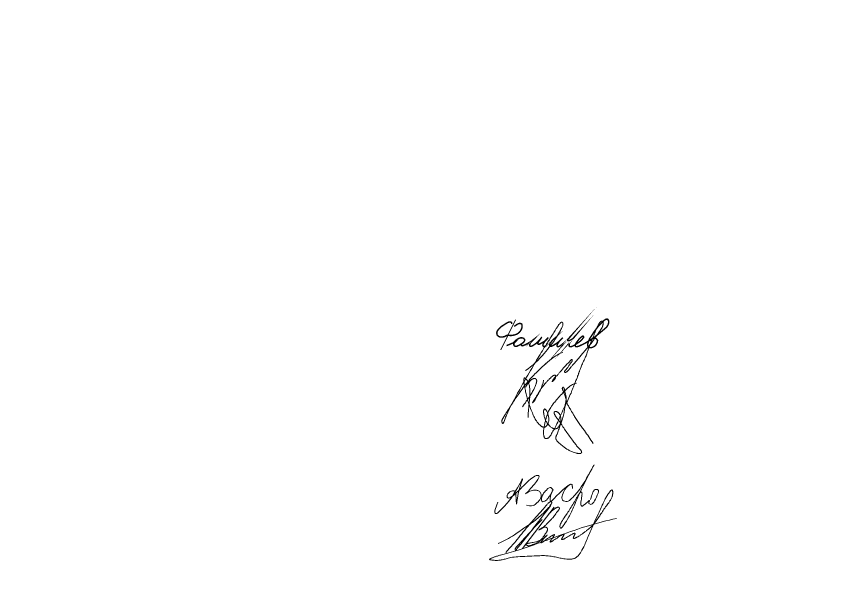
# Model space of a CAD drawing. Header units: millimetres. Extents: x 0 to 210, y 0 to 297.
# Drawn here: x 0 to 105, y 0 to 73.6 of the extents above; entities that cross this region are included whole.
import ezdxf

# ---------------------------------------------------------------- set-up
doc = ezdxf.new("R2010")
doc.units = ezdxf.units.MM
for name, pattern in [('K5LT32789', [0]), ('K5LT32790', [0]), ('K5LT32791', [0])]:
    doc.linetypes.add(name, pattern=pattern)
doc.layers.add('Системный слой', color=7, linetype='Continuous')

# ---------------------------------------------------------------- blocks, each defined once
blk = doc.blocks.new('U2')
at = {"layer": 'Системный слой', "color": 5, "linetype": 'K5LT32789', "lineweight": 18, "true_color": 0x0000ff}
for points in [[(68.21, 13.45), (68.01, 13.76), (67.7, 13.76), (67.4, 13.46), (67.07, 13.13), (66.8, 12.67), (66.69, 12.07), (66.87, 11.89), (67.2, 11.97), (67.4, 12.17), (67.63, 12.44), (67.95, 12.93), (68.3, 13.63), (67.95, 12.93), (67.83, 12.37), (67.83, 12.04), (67.91, 11.96), (68.06, 12.01), (68.74, 12.77), (69.48, 13.45), (69.85, 13.79), (70.25, 14.05), (70.44, 14.16), (70.59, 14.16), (70.66, 13.96), (70.66, 13.73), (70.66, 13.49), (70.66, 13.96), (70.59, 14.16), (70.44, 14.17), (69.85, 13.79), (69.31, 12.71), (69.31, 12.24), (69.53, 12.02), (69.84, 11.94), (70.16, 11.94), (70.41, 12.19), (70.73, 12.51), (71.76, 13.54), (74.24, 18.15), (71.76, 13.54), (70.88, 11.34), (70.2, 9.91), (69.59, 8.95), (69.19, 8.48), (69.07, 8.58), (69.07, 8.99), (69.35, 9.5), (69.87, 10.2), (70.71, 11.57), (71.55, 13.01), (71.73, 13.19), (71.87, 13.17), (71.91, 12.95), (71.84, 12.46), (71.78, 12.07), (71.7, 11.69), (71.78, 11.41), (71.94, 11.32), (72.16, 11.55), (72.58, 11.87), (72.95, 12.24), (72.71, 11.75), (72.82, 11.64), (72.99, 11.57), (73.18, 11.64), (73.41, 11.87), (74.04, 13.18), (73.96, 13.44), (73.73, 13.51), (73.42, 13.43), (73.22, 13.04), (73.07, 12.6), (72.95, 12.21)], [(61.18, 11.87), (61, 11.36), (60.81, 10.86), (60.76, 10.54), (60.89, 10.41), (61.08, 10.41), (61.25, 10.58), (61.76, 11.09), (63, 12.33), (64.79, 15.84), (63.71, 13.22), (63.53, 10.88), (63.53, 13.03), (63.31, 13.38), (62.79, 13.27), (62.44, 12.92), (62.32, 12.6), (62.44, 12.38), (62.76, 12.38), (63.53, 13.03), (64.58, 14.09), (65.31, 14.82), (66.13, 15.35), (66.48, 15.25), (66.39, 14.95), (66.18, 14.57), (65.49, 13.76), (64.92, 13.08), (64.53, 12.81), (65.29, 13.33), (65.91, 13.44), (66.31, 13.36), (66.58, 13.15), (66.7, 12.83), (66.7, 12.44), (66.46, 12.08), (66.22, 11.83), (65.84, 11.46), (65.42, 11.36), (64.84, 11.47)]]:
    blk.add_open_spline(points, degree=3, dxfattribs=at)
blk = doc.blocks.new('U3')
at = {"layer": 'Системный слой', "color": 5, "linetype": 'K5LT32790', "lineweight": 18, "true_color": 0x0000ff}
blk.add_open_spline([(65.03, 22.66), (65.06, 23.85), (65.36, 25.19), (65.22, 26.6), (65.15, 26.88), (65.08, 27.06), (64.99, 27.22), (64.91, 27.36), (64.82, 27.48), (64.75, 27.57), (64.7, 27.62), (64.66, 27.65), (64.64, 27.66), (64.63, 27.67), (64.61, 27.68), (64.6, 27.68), (64.59, 27.68), (64.59, 27.68), (64.58, 27.68), (64.57, 27.68), (64.57, 27.68), (64.56, 27.68), (64.56, 27.67), (64.55, 27.67), (64.55, 27.66), (64.54, 27.65), (64.53, 27.64), (64.53, 27.63), (64.52, 27.61), (64.52, 27.59), (64.51, 27.56), (64.5, 27.51), (64.5, 27.45), (64.5, 27.36), (64.5, 27.25), (64.5, 27.12), (64.52, 26.99), (64.54, 26.83), (64.57, 26.64), (64.63, 26.38), (64.71, 25.99), (64.82, 25.43), (65.01, 24.73), (65.28, 23.97), (65.55, 23.27), (65.8, 22.67), (66.05, 22.24), (66.29, 21.93), (66.5, 21.72), (66.66, 21.57), (66.77, 21.48), (66.84, 21.45), (66.9, 21.43), (66.95, 21.41), (67, 21.41), (67.05, 21.41), (67.1, 21.41), (67.15, 21.42), (67.2, 21.44), (67.24, 21.45), (67.27, 21.48), (67.3, 21.5), (67.34, 21.53), (67.37, 21.57), (67.42, 21.63), (67.47, 21.72), (67.54, 21.83), (67.6, 21.96), (67.64, 22.09), (67.67, 22.21), (67.68, 22.33), (67.68, 22.46), (67.66, 22.63), (67.62, 22.84), (67.56, 23.06), (67.49, 23.27), (67.43, 23.42), (67.37, 23.51), (67.32, 23.58), (67.28, 23.63), (67.24, 23.67), (67.21, 23.69), (67.19, 23.71), (67.18, 23.72), (67.16, 23.72), (67.15, 23.73), (67.14, 23.73), (67.14, 23.73), (67.13, 23.73), (67.12, 23.72), (67.12, 23.72), (67.11, 23.72), (67.1, 23.71), (67.1, 23.71), (67.09, 23.7), (67.08, 23.69), (67.07, 23.68), (67.06, 23.66), (67.05, 23.63), (67.04, 23.6), (67.02, 23.55), (67.01, 23.5), (67, 23.44), (67, 23.37), (67, 23.28), (67.02, 23.16), (67.05, 23), (67.09, 22.78), (67.15, 22.54), (67.23, 22.32), (67.34, 22.12), (67.46, 21.92), (67.61, 21.73), (67.77, 21.56), (67.93, 21.43), (68.06, 21.33), (68.18, 21.28), (68.28, 21.24), (68.37, 21.21), (68.44, 21.2), (68.51, 21.2), (68.57, 21.2), (68.62, 21.22), (68.66, 21.23), (68.7, 21.25), (68.74, 21.27), (68.78, 21.3), (68.82, 21.34), (68.88, 21.4), (68.94, 21.48), (69, 21.58), (69.06, 21.7), (69.12, 21.84), (69.16, 21.98), (69.19, 22.14), (69.2, 22.3), (69.2, 22.48), (69.18, 22.65), (69.14, 22.82), (69.09, 22.95), (69.04, 23.06), (68.99, 23.14), (68.94, 23.21), (68.89, 23.25), (68.84, 23.3), (68.78, 23.33), (68.72, 23.36), (68.66, 23.38), (68.61, 23.4), (68.57, 23.41), (68.53, 23.41), (68.5, 23.4), (68.48, 23.4), (68.45, 23.39), (68.42, 23.38), (68.4, 23.36), (68.38, 23.35), (68.37, 23.34), (68.35, 23.32), (68.35, 23.31), (68.34, 23.3), (68.34, 23.29), (68.33, 23.28), (68.33, 23.26), (68.33, 23.24), (68.33, 23.22), (68.33, 23.2), (68.34, 23.17), (68.36, 23.13), (68.38, 23.08), (68.41, 23.01), (68.46, 22.92), (68.52, 22.81), (68.6, 22.69), (68.72, 22.54), (68.9, 22.34), (69.12, 22.02), (69.41, 21.57), (69.75, 21), (70.2, 20.4), (70.65, 19.81), (71.02, 19.3), (71.29, 18.92), (71.5, 18.71), (71.64, 18.6), (71.72, 18.5), (71.78, 18.43), (71.81, 18.37), (71.83, 18.32), (71.84, 18.28), (71.84, 18.25), (71.85, 18.22), (71.84, 18.2), (71.84, 18.19), (71.84, 18.17), (71.83, 18.16), (71.82, 18.15), (71.81, 18.14), (71.8, 18.13), (71.79, 18.11), (71.77, 18.1), (71.75, 18.09), (71.72, 18.08), (71.68, 18.06), (71.64, 18.05), (71.59, 18.05), (71.53, 18.04), (71.46, 18.05), (71.37, 18.06), (71.23, 18.09), (71.02, 18.15), (70.72, 18.25), (70.36, 18.41), (69.99, 18.6), (69.69, 18.79), (69.45, 18.99), (69.23, 19.18), (69, 19.39), (68.79, 19.57), (68.67, 19.72), (68.61, 19.81), (68.58, 19.87), (68.57, 19.92), (68.56, 19.97), (68.55, 20.02), (68.55, 20.07), (68.56, 20.12), (68.57, 20.17), (68.59, 20.23), (68.62, 20.31), (68.66, 20.41), (68.73, 20.57), (68.82, 20.78), (68.92, 21.07), (69.02, 21.38), (69.15, 21.72), (69.3, 22.13), (69.46, 22.65), (69.61, 23.25), (69.7, 23.81), (69.75, 24.26), (69.82, 24.61), (69.87, 24.9), (69.88, 25.13), (69.86, 25.31), (69.82, 25.49), (69.77, 25.69), (69.72, 25.9), (69.68, 26.08), (69.65, 26.22), (69.62, 26.32), (69.59, 26.38), (69.57, 26.42), (69.56, 26.45), (69.55, 26.46), (69.54, 26.47), (69.53, 26.48), (69.52, 26.48), (69.51, 26.48), (69.5, 26.49), (69.5, 26.49), (69.49, 26.49), (69.48, 26.49), (69.47, 26.48), (69.46, 26.48), (69.45, 26.47), (69.44, 26.47), (69.43, 26.46), (69.42, 26.45), (69.41, 26.44), (69.4, 26.43), (69.4, 26.42), (69.39, 26.41), (69.39, 26.39), (69.38, 26.37), (69.38, 26.35), (69.38, 26.33), (69.39, 26.3), (69.4, 26.26), (69.41, 26.21), (69.43, 26.15), (69.47, 26.07), (69.52, 25.97), (69.57, 25.85), (69.61, 25.71), (69.66, 25.53), (69.74, 25.31), (69.83, 25.05), (69.92, 24.74), (70, 24.46), (70.09, 24.21), (70.21, 24), (70.34, 23.79), (70.5, 23.55), (70.67, 23.24), (70.9, 22.83), (71.2, 22.37), (71.54, 21.88), (71.87, 21.42), (72.47, 20.59), (72.94, 19.9), (73.29, 19.35)], degree=3, knots=[0, 0, 0, 0, 23.088924, 25.905784, 27.368497, 28.578535, 29.721875, 30.813961, 31.805183, 32.534012, 32.992903, 33.225793, 33.377047, 33.48833, 33.574551, 33.643805, 33.701224, 33.750367, 33.79387, 33.833355, 33.872141, 33.912355, 33.95659, 34.00557, 34.061357, 34.126468, 34.204109, 34.298549, 34.415744, 34.564555, 34.759459, 35.028229, 35.412864, 35.997175, 36.728139, 37.568941, 38.433825, 39.401332, 40.578431, 42.235398, 44.569602, 48.269133, 53.187712, 58.58434, 63.764044, 67.778676, 70.998143, 73.369834, 75.349816, 76.796874, 77.581324, 78.028914, 78.378087, 78.696803, 79.013489, 79.343373, 79.678587, 80.006824, 80.317932, 80.606471, 80.866035, 81.11641, 81.383983, 81.718354, 82.16781, 82.839361, 83.733235, 84.705422, 85.582724, 86.324391, 87.057116, 87.890757, 88.945341, 90.321141, 91.965571, 93.426367, 94.484215, 95.101021, 95.580997, 96.013141, 96.361093, 96.626002, 96.782739, 96.889142, 96.971138, 97.03813, 97.095272, 97.145901, 97.188561, 97.228747, 97.268915, 97.315311, 97.366861, 97.425655, 97.494454, 97.577142, 97.679623, 97.811915, 97.985663, 98.226797, 98.532587, 98.897786, 99.296036, 99.737821, 100.261724, 100.964229, 101.99978, 103.525411, 105.150667, 106.72453, 108.093532, 109.590313, 111.195302, 112.777483, 114.126394, 115.159714, 115.93325, 116.599105, 117.196687, 117.716186, 118.147278, 118.512091, 118.830828, 119.112084, 119.376147, 119.650254, 119.966184, 120.348472, 120.832611, 121.462575, 122.257884, 123.166317, 124.121896, 125.077441, 126.058759, 127.110722, 128.27138, 129.455541, 130.54928, 131.472222, 132.224076, 132.842804, 133.343527, 133.786162, 134.209733, 134.641953, 135.076751, 135.490934, 135.840567, 136.1162, 136.329021, 136.516582, 136.697073, 136.87991, 137.063295, 137.235465, 137.38613, 137.514261, 137.623548, 137.718445, 137.797689, 137.875651, 137.957944, 138.055516, 138.163779, 138.288043, 138.436309, 138.622516, 138.862075, 139.203128, 139.704326, 140.381097, 141.218915, 142.127317, 143.259517, 144.821141, 147.317764, 150.75711, 155.19517, 160.069171, 165.224464, 169.471142, 172.421411, 174.092925, 175.138298, 175.966748, 176.479558, 176.900272, 177.244752, 177.52135, 177.72293, 177.873709, 177.996322, 178.101436, 178.195314, 178.281517, 178.366118, 178.454913, 178.554755, 178.670049, 178.807074, 178.975201, 179.187234, 179.439473, 179.719727, 180.029511, 180.383269, 180.823448, 181.407111, 182.246837, 183.563618, 185.512414, 188.365901, 191.16936, 193.636194, 195.215931, 197.147086, 199.269225, 201.224518, 202.392176, 202.935446, 203.335749, 203.665039, 203.98044, 204.30527, 204.630666, 204.95421, 205.28424, 205.683122, 206.145312, 206.866804, 207.837862, 209.464316, 211.387339, 213.648133, 215.828171, 218.361631, 222.046321, 226.400789, 230.237614, 232.987127, 235.143069, 237.145235, 238.600123, 239.59432, 240.714469, 242.086859, 243.579513, 244.83703, 245.773068, 246.379449, 246.80954, 247.077534, 247.227517, 247.33398, 247.41847, 247.489521, 247.552012, 247.609222, 247.663606, 247.717168, 247.768592, 247.820784, 247.876677, 247.942191, 248.018083, 248.10247, 248.189421, 248.269471, 248.347072, 248.425637, 248.512886, 248.605679, 248.706816, 248.820413, 248.952282, 249.111489, 249.313956, 249.574155, 249.89782, 250.303709, 250.841791, 251.528272, 252.381244, 253.359593, 254.475963, 255.872687, 257.851092, 259.938273, 261.963603, 263.469883, 265.046448, 266.586695, 268.366913, 270.599666, 273.407082, 277.373027, 281.234201, 284.882343, 288.313023, 301, 301, 301, 301], dxfattribs=at)
blk = doc.blocks.new('U4')
at = {"layer": 'Системный слой', "color": 5, "linetype": 'K5LT32790', "lineweight": 18, "true_color": 0x0000ff}
for points, knots in [([(64.72, 28.61), (65.59, 29.22), (66.7, 30.27), (67.89, 31.79), (68.63, 32.76), (69.06, 33.58), (69.34, 34.07), (69.43, 34.33), (69.46, 34.46), (69.47, 34.54), (69.47, 34.59), (69.46, 34.63), (69.46, 34.65), (69.45, 34.67), (69.44, 34.68), (69.43, 34.69), (69.42, 34.7), (69.41, 34.72), (69.4, 34.73), (69.38, 34.74), (69.36, 34.74), (69.34, 34.75), (69.32, 34.75), (69.3, 34.76), (69.28, 34.76), (69.26, 34.75), (69.25, 34.75), (69.23, 34.74), (69.22, 34.73), (69.2, 34.72), (69.18, 34.7), (69.15, 34.68), (69.11, 34.63), (69.04, 34.56), (68.93, 34.42), (68.76, 34.19), (68.51, 33.8), (68.18, 33.22), (67.65, 32.4), (66.84, 31.13), (65.76, 29.35), (64.57, 27.3), (63.58, 25.52), (62.93, 24.29), (62.57, 23.57), (62.37, 23.14), (62.24, 22.81), (62.12, 22.52), (62.03, 22.27), (61.96, 22.08), (61.91, 21.97), (61.89, 21.92), (61.88, 21.9), (61.87, 21.88), (61.86, 21.87), (61.85, 21.87), (61.85, 21.86), (61.84, 21.86), (61.84, 21.86), (61.83, 21.86), (61.83, 21.86), (61.83, 21.86), (61.82, 21.86), (61.82, 21.86), (61.81, 21.86), (61.81, 21.87), (61.8, 21.87), (61.8, 21.87), (61.79, 21.88), (61.79, 21.89), (61.78, 21.9), (61.77, 21.92), (61.75, 21.95), (61.74, 21.99), (61.72, 22.03), (61.71, 22.08), (61.71, 22.13), (61.71, 22.19), (61.71, 22.24), (61.72, 22.3), (61.74, 22.37), (61.77, 22.43), (61.82, 22.52), (61.9, 22.64), (62.05, 22.89), (62.34, 23.35), (62.87, 24.19), (63.66, 25.39), (64.65, 26.84), (65.82, 28.11), (66.96, 29.2), (67.88, 30.03), (68.7, 30.59), (69.2, 30.82), (69.44, 30.93)], [0, 0, 0, 0, 8.550609, 12.054989, 15.548009, 18.191121, 19.498995, 20.058209, 20.381615, 20.589671, 20.716665, 20.79368, 20.851701, 20.900722, 20.944653, 20.985245, 21.025642, 21.06834, 21.115939, 21.168338, 21.224707, 21.283052, 21.340576, 21.394663, 21.443781, 21.488289, 21.53119, 21.575808, 21.625508, 21.683081, 21.754287, 21.848548, 21.98875, 22.223415, 22.641351, 23.38396, 24.591455, 26.333193, 28.725175, 32.394143, 38.444137, 45.386804, 51.336644, 54.759282, 56.550214, 57.736198, 58.581068, 59.410817, 60.190375, 60.748602, 61.044545, 61.139793, 61.19713, 61.237089, 61.267135, 61.290713, 61.309862, 61.325937, 61.339917, 61.352551, 61.36445, 61.376142, 61.388111, 61.400062, 61.412022, 61.424542, 61.439066, 61.45699, 61.479741, 61.509795, 61.550475, 61.607942, 61.688058, 61.795635, 61.922219, 62.059168, 62.198495, 62.342871, 62.495112, 62.658157, 62.830855, 63.02153, 63.245709, 63.594568, 64.237865, 65.516344, 67.957442, 72.253573, 76.989753, 81.977365, 86.090995, 89.562811, 91.905588, 94, 94, 94, 94]), ([(67, 27.38), (66.93, 26.95), (66.72, 26.4), (66.4, 25.74), (66.18, 25.39), (66.03, 25.1), (65.94, 24.92), (65.89, 24.82), (65.85, 24.76), (65.81, 24.71), (65.78, 24.67), (65.75, 24.63), (65.71, 24.6), (65.68, 24.57), (65.66, 24.54), (65.65, 24.53), (65.64, 24.52), (65.63, 24.52), (65.63, 24.52), (65.62, 24.52), (65.62, 24.52), (65.62, 24.51), (65.62, 24.51), (65.62, 24.51), (65.61, 24.52), (65.61, 24.52), (65.61, 24.52), (65.61, 24.52), (65.61, 24.53), (65.62, 24.53), (65.62, 24.53), (65.62, 24.54), (65.62, 24.55), (65.63, 24.56), (65.64, 24.58), (65.65, 24.61), (65.66, 24.64), (65.67, 24.67), (65.69, 24.71), (65.72, 24.76), (65.75, 24.81), (65.79, 24.87), (65.85, 24.95), (65.94, 25.07), (66.06, 25.24), (66.19, 25.46), (66.32, 25.69), (66.45, 25.92), (66.6, 26.18), (66.79, 26.45), (66.99, 26.69), (67.17, 26.9), (67.36, 27.12), (67.58, 27.38), (67.84, 27.64), (68.04, 27.83), (68.16, 27.92), (68.23, 27.96), (68.28, 27.99), (68.33, 28.01), (68.37, 28.02), (68.41, 28.03), (68.44, 28.03), (68.45, 28.03), (68.47, 28.03), (68.48, 28.03), (68.49, 28.02), (68.5, 28.02), (68.51, 28.01), (68.51, 28.01), (68.52, 28), (68.52, 28), (68.53, 27.99), (68.53, 27.98), (68.53, 27.96), (68.53, 27.95), (68.53, 27.93), (68.53, 27.9), (68.53, 27.86), (68.52, 27.81), (68.51, 27.75), (68.5, 27.69), (68.48, 27.63), (68.46, 27.58), (68.43, 27.54), (68.4, 27.49), (68.36, 27.43), (68.32, 27.38), (68.28, 27.34), (68.25, 27.31), (68.22, 27.28), (68.19, 27.26), (68.16, 27.23), (68.14, 27.22), (68.13, 27.21), (68.12, 27.2), (68.11, 27.2), (68.1, 27.19), (68.1, 27.19), (68.1, 27.19), (68.09, 27.19), (68.09, 27.19), (68.09, 27.19), (68.09, 27.19), (68.09, 27.19), (68.09, 27.19), (68.09, 27.2), (68.09, 27.2), (68.09, 27.2), (68.09, 27.2), (68.09, 27.21), (68.09, 27.21), (68.09, 27.22), (68.09, 27.23), (68.1, 27.24), (68.11, 27.25), (68.12, 27.27), (68.13, 27.3), (68.14, 27.32), (68.16, 27.34), (68.17, 27.37), (68.19, 27.4), (68.22, 27.45), (68.25, 27.51), (68.3, 27.58), (68.36, 27.65), (68.44, 27.74), (68.55, 27.83), (68.69, 27.95), (68.82, 28.09), (68.94, 28.23), (69.05, 28.37), (69.18, 28.52), (69.31, 28.67), (69.44, 28.84), (69.57, 29.01), (69.74, 29.19), (69.92, 29.36), (70.1, 29.53), (70.23, 29.66), (70.32, 29.76), (70.38, 29.83), (70.43, 29.89), (70.48, 29.94), (70.51, 29.97), (70.54, 30), (70.56, 30.01), (70.57, 30.02), (70.58, 30.02), (70.59, 30.02), (70.6, 30.02), (70.6, 30.02), (70.61, 30.02), (70.61, 30.02), (70.62, 30.02), (70.62, 30.02), (70.62, 30.02), (70.63, 30.01), (70.63, 30.01), (70.63, 30), (70.64, 30), (70.64, 29.99), (70.64, 29.98), (70.65, 29.96), (70.65, 29.95), (70.65, 29.92), (70.65, 29.9), (70.65, 29.87), (70.65, 29.85), (70.64, 29.82), (70.63, 29.8), (70.61, 29.76), (70.59, 29.73), (70.54, 29.67), (70.48, 29.58), (70.39, 29.47), (70.28, 29.33), (70.18, 29.17), (70.08, 29.02), (69.98, 28.9), (69.9, 28.79), (69.84, 28.71), (69.79, 28.65), (69.74, 28.61), (69.71, 28.57), (69.69, 28.54), (69.69, 28.52), (69.68, 28.51), (69.68, 28.49), (69.68, 28.47), (69.68, 28.46), (69.68, 28.44), (69.68, 28.42), (69.69, 28.41), (69.69, 28.4), (69.7, 28.39), (69.7, 28.38), (69.71, 28.37), (69.71, 28.37), (69.72, 28.37), (69.73, 28.36), (69.73, 28.36), (69.74, 28.36), (69.75, 28.36), (69.76, 28.36), (69.77, 28.36), (69.79, 28.37), (69.81, 28.37), (69.84, 28.38), (69.87, 28.4), (69.91, 28.43), (69.96, 28.46), (70.01, 28.5), (70.06, 28.55), (70.13, 28.61), (70.21, 28.71), (70.31, 28.85), (70.47, 29.06), (70.7, 29.31), (71, 29.63), (71.31, 30), (71.66, 30.42), (72, 30.83), (72.35, 31.23), (72.69, 31.63), (73.04, 32.06), (73.37, 32.53), (73.69, 32.99), (74, 33.41), (74.25, 33.78), (74.42, 34.05), (74.51, 34.24), (74.54, 34.36), (74.56, 34.46), (74.57, 34.54), (74.58, 34.6), (74.59, 34.64), (74.59, 34.68), (74.58, 34.72), (74.58, 34.75), (74.57, 34.77), (74.56, 34.8), (74.54, 34.82), (74.53, 34.84), (74.51, 34.86), (74.5, 34.87), (74.48, 34.88), (74.47, 34.88), (74.46, 34.89), (74.44, 34.89), (74.43, 34.89), (74.41, 34.89), (74.39, 34.89), (74.37, 34.89), (74.35, 34.88), (74.32, 34.87), (74.29, 34.85), (74.25, 34.82), (74.22, 34.8), (74.18, 34.76), (74.14, 34.71), (74.11, 34.66), (74.06, 34.58), (74.01, 34.49), (73.92, 34.34), (73.81, 34.12), (73.68, 33.83), (73.55, 33.49), (73.42, 33.14), (73.27, 32.78), (73.1, 32.38), (72.94, 31.95), (72.77, 31.48), (72.6, 31), (72.4, 30.48), (72.15, 29.92), (71.89, 29.38), (71.7, 28.9), (71.58, 28.57), (71.51, 28.38), (71.47, 28.27), (71.41, 28.11), (71.32, 27.84), (71.16, 27.44), (70.95, 26.94), (70.73, 26.37), (70.47, 25.69), (70.12, 24.92), (69.68, 24.03), (69.24, 23.06), (68.82, 22.09), (68.44, 21.25), (68.07, 20.7), (67.9, 20.35), (67.78, 20.19), (67.71, 20.11), (67.66, 20.07), (67.61, 20.04), (67.55, 20.01), (67.49, 19.99), (67.43, 19.98), (67.37, 19.97), (67.31, 19.96), (67.27, 19.97), (67.23, 19.97), (67.21, 19.98), (67.19, 19.99), (67.17, 20), (67.16, 20.01), (67.15, 20.02), (67.13, 20.04), (67.12, 20.06), (67.11, 20.08), (67.09, 20.12), (67.08, 20.16), (67.06, 20.24), (67.04, 20.34), (67.01, 20.46), (66.98, 20.6), (66.97, 20.73), (66.98, 20.87), (67.01, 21.04), (67.05, 21.24), (67.1, 21.52), (67.15, 21.88), (67.25, 22.29), (67.37, 22.67), (67.48, 22.97), (67.56, 23.22), (67.64, 23.44), (67.76, 23.68), (67.92, 23.94), (68.18, 24.3), (68.54, 24.77), (69.03, 25.33), (69.55, 25.89), (70.02, 26.36), (70.38, 26.66), (70.66, 26.82), (70.91, 26.92), (71.09, 26.98), (71.2, 27.01)], [0, 0, 0, 0, 9.050129, 12.27524, 15.459, 17.73484, 19.057413, 19.710841, 20.186256, 20.578255, 20.920156, 21.263228, 21.624829, 21.943402, 22.174143, 22.29629, 22.36276, 22.406894, 22.439057, 22.464194, 22.484922, 22.502166, 22.516262, 22.528133, 22.539447, 22.552242, 22.56817, 22.588053, 22.611987, 22.639741, 22.672744, 22.715192, 22.776687, 22.87041, 23.023044, 23.2152, 23.446308, 23.698853, 24.014406, 24.364067, 24.793807, 25.28352, 25.941626, 26.877925, 28.429965, 30.348657, 32.240773, 33.898399, 35.948367, 38.485583, 40.825304, 42.59187, 44.267244, 46.970047, 49.74801, 51.863744, 52.701471, 53.104911, 53.483029, 53.862972, 54.210178, 54.473163, 54.650607, 54.780151, 54.882015, 54.96597, 55.037892, 55.101774, 55.160577, 55.215489, 55.269733, 55.3265, 55.390437, 55.464507, 55.552848, 55.661752, 55.802045, 55.996896, 56.278982, 56.657771, 57.087852, 57.530059, 57.926999, 58.28654, 58.645161, 59.086887, 59.580412, 60.070145, 60.456808, 60.770321, 61.020502, 61.287434, 61.539711, 61.751465, 61.877288, 61.951174, 62.001019, 62.037083, 62.064047, 62.085222, 62.102691, 62.117816, 62.131035, 62.143011, 62.154708, 62.167188, 62.181333, 62.197688, 62.21651, 62.238222, 62.264236, 62.296726, 62.338711, 62.394112, 62.469848, 62.581386, 62.750144, 62.953234, 63.151975, 63.325302, 63.501424, 63.750698, 64.126703, 64.655732, 65.239268, 65.888652, 66.649933, 67.724768, 68.970934, 70.450533, 71.673771, 72.965674, 74.199734, 75.716608, 77.191491, 78.669398, 80.263602, 82.259995, 84.0227, 85.431088, 86.180031, 86.82002, 87.357354, 87.830339, 88.196682, 88.427814, 88.563885, 88.657509, 88.728451, 88.784957, 88.831759, 88.871976, 88.907862, 88.941164, 88.973333, 89.002363, 89.031139, 89.061129, 89.097204, 89.139544, 89.190239, 89.252182, 89.329582, 89.428874, 89.559889, 89.727893, 89.910432, 90.08993, 90.259821, 90.437176, 90.634512, 90.867411, 91.167757, 91.627014, 92.382088, 93.419966, 94.672454, 96.030915, 97.344377, 98.512333, 99.382533, 100.080146, 100.642761, 101.098523, 101.416568, 101.614452, 101.761411, 101.888131, 102.002041, 102.112642, 102.228685, 102.353162, 102.475542, 102.582798, 102.67162, 102.744553, 102.805473, 102.857643, 102.905538, 102.953137, 103.003348, 103.057077, 103.11538, 103.180499, 103.255316, 103.343787, 103.451799, 103.589159, 103.775473, 104.036879, 104.381072, 104.782032, 105.231565, 105.731185, 106.331113, 107.131661, 108.329516, 110.150194, 112.636877, 115.501671, 119.160964, 122.898631, 126.952961, 130.409086, 134.037174, 137.994275, 142.035946, 146.041027, 149.822245, 153.085433, 155.385996, 156.523495, 157.344961, 158.084473, 158.656408, 159.032405, 159.319553, 159.62593, 159.882585, 160.081757, 160.265654, 160.447561, 160.63144, 160.806021, 160.962993, 161.100471, 161.220792, 161.327559, 161.424857, 161.521276, 161.623153, 161.736504, 161.863212, 162.008568, 162.179889, 162.387514, 162.643846, 162.945007, 163.264358, 163.6135, 164.014772, 164.533206, 165.020618, 165.794064, 166.857794, 168.64401, 171.006738, 173.517367, 176.204619, 178.789913, 181.800729, 185.264053, 188.598832, 192.086757, 196.039981, 200.351441, 204.98312, 208.606796, 211.174086, 212.324149, 212.840152, 213.814159, 215.76165, 218.911517, 222.760316, 227.121283, 231.883071, 238.054257, 244.879079, 252.670992, 260.372327, 267.206768, 271.910472, 274.294825, 275.442431, 276.007431, 276.456493, 276.872537, 277.298483, 277.734538, 278.182349, 278.627236, 279.027811, 279.347916, 279.582846, 279.760539, 279.906542, 280.032941, 280.152577, 280.276179, 280.413989, 280.572354, 280.762102, 281.004984, 281.334701, 281.830666, 282.557033, 283.530703, 284.521091, 285.429966, 286.323075, 287.47734, 288.942216, 290.783007, 293.428229, 296.57457, 299.586331, 301.717918, 303.359613, 305.016414, 306.799751, 308.827327, 311.560281, 315.955926, 321.284596, 327.290578, 331.929165, 335.294372, 337.07654, 338.608554, 341, 341, 341, 341]), ([(64.7, 26.49), (64.88, 26.77), (65.08, 27.12), (65.41, 27.41), (65.54, 27.5), (65.64, 27.55), (65.71, 27.59), (65.77, 27.6), (65.81, 27.61), (65.85, 27.61), (65.88, 27.61), (65.91, 27.6), (65.94, 27.59), (65.97, 27.58), (65.99, 27.56), (66.02, 27.54), (66.05, 27.52), (66.07, 27.5), (66.08, 27.47), (66.1, 27.45), (66.11, 27.42), (66.12, 27.39), (66.12, 27.35), (66.13, 27.31), (66.13, 27.26), (66.12, 27.19), (66.1, 27.1), (66.07, 26.97), (66.01, 26.8), (65.9, 26.54), (65.72, 26.15), (65.47, 25.68), (65.18, 25.21), (64.88, 24.8), (64.6, 24.41), (64.42, 24.15), (64.32, 24)], [0, 0, 0, 0, 6.031327, 7.224988, 8.103691, 8.779791, 9.271523, 9.620615, 9.879085, 10.092232, 10.278511, 10.453749, 10.630111, 10.818394, 11.017829, 11.223201, 11.427374, 11.623322, 11.806227, 11.978077, 12.150954, 12.337468, 12.550087, 12.799771, 13.111892, 13.519386, 14.078895, 14.842107, 15.895849, 17.445078, 19.990893, 23.601088, 27.190299, 30.147219, 32.759048, 36, 36, 36, 36])]:
    blk.add_open_spline(points, degree=3, knots=knots, dxfattribs=at)
blk = doc.blocks.new('U5')
at = {"layer": 'Системный слой', "color": 5, "linetype": 'K5LT32790', "lineweight": 18, "true_color": 0x0000ff}
blk.add_line((68.33, 11.23), (64.33, 5.99), dxfattribs=at)
for points, knots in [([(67.58, 10.24), (67.76, 10.47), (68.02, 10.76), (68.39, 11.01), (68.56, 11.12), (68.68, 11.19), (68.76, 11.22), (68.8, 11.23), (68.84, 11.24), (68.86, 11.24), (68.89, 11.23), (68.91, 11.23), (68.93, 11.22), (68.95, 11.21), (68.97, 11.2), (68.99, 11.18), (69, 11.17), (69.01, 11.16), (69.02, 11.15), (69.02, 11.14), (69.03, 11.13), (69.03, 11.11), (69.03, 11.1), (69.03, 11.08), (69.03, 11.07), (69.02, 11.05), (69.02, 11.03), (69, 11), (68.98, 10.97), (68.95, 10.92), (68.9, 10.86), (68.83, 10.77), (68.75, 10.66), (68.65, 10.53), (68.54, 10.36), (68.39, 10.15), (68.19, 9.9), (67.94, 9.64), (67.69, 9.39), (67.48, 9.18), (67.31, 9), (67.19, 8.87), (67.09, 8.76), (67, 8.69), (66.93, 8.63), (66.87, 8.59), (66.8, 8.54), (66.72, 8.49), (66.63, 8.44), (66.56, 8.4), (66.51, 8.38), (66.48, 8.36), (66.45, 8.35), (66.44, 8.34), (66.43, 8.34), (66.42, 8.34), (66.42, 8.33), (66.41, 8.33), (66.41, 8.33), (66.41, 8.33), (66.41, 8.33), (66.41, 8.33), (66.41, 8.33), (66.41, 8.33), (66.41, 8.33), (66.41, 8.33), (66.41, 8.34), (66.41, 8.34), (66.41, 8.34), (66.41, 8.34), (66.42, 8.34), (66.42, 8.35), (66.42, 8.35), (66.43, 8.36), (66.44, 8.36), (66.45, 8.37), (66.47, 8.38), (66.49, 8.4), (66.53, 8.42), (66.58, 8.45), (66.65, 8.5), (66.73, 8.55), (66.82, 8.59), (66.91, 8.63), (67, 8.66), (67.09, 8.68), (67.17, 8.69), (67.24, 8.69), (67.29, 8.68), (67.33, 8.68), (67.36, 8.66), (67.39, 8.65), (67.41, 8.64), (67.42, 8.63), (67.44, 8.61), (67.45, 8.6), (67.46, 8.58), (67.47, 8.55), (67.48, 8.52), (67.49, 8.49), (67.5, 8.45), (67.5, 8.41), (67.5, 8.36), (67.49, 8.32), (67.48, 8.26), (67.45, 8.2), (67.42, 8.13), (67.36, 8.04), (67.27, 7.9), (67.13, 7.7), (66.96, 7.44), (66.75, 7.17), (66.54, 6.95), (66.34, 6.79), (66.17, 6.68), (65.98, 6.59), (65.77, 6.51), (65.54, 6.43), (65.35, 6.35), (65.22, 6.32), (65.14, 6.31), (65.09, 6.31), (65.05, 6.32), (65.01, 6.33), (64.96, 6.35), (64.91, 6.37), (64.87, 6.39), (64.85, 6.41), (64.82, 6.42), (64.8, 6.43), (64.79, 6.45), (64.77, 6.46), (64.76, 6.48), (64.75, 6.49), (64.75, 6.5), (64.75, 6.51), (64.75, 6.52), (64.75, 6.53), (64.76, 6.54), (64.77, 6.55), (64.79, 6.56), (64.81, 6.57), (64.84, 6.59), (64.88, 6.6), (64.93, 6.61), (64.99, 6.62), (65.07, 6.64), (65.19, 6.66), (65.35, 6.69), (65.57, 6.73), (65.87, 6.79), (66.2, 6.87), (66.52, 6.99), (66.78, 7.12), (66.98, 7.25), (67.12, 7.36), (67.23, 7.45), (67.3, 7.52), (67.36, 7.58), (67.39, 7.61), (67.42, 7.64), (67.43, 7.66), (67.45, 7.67), (67.45, 7.68), (67.46, 7.69), (67.47, 7.7), (67.47, 7.7), (67.47, 7.71), (67.47, 7.71), (67.47, 7.71), (67.47, 7.71), (67.47, 7.71), (67.47, 7.71), (67.47, 7.71), (67.47, 7.71), (67.47, 7.71), (67.47, 7.71), (67.46, 7.71), (67.46, 7.7), (67.45, 7.7), (67.44, 7.69), (67.43, 7.68), (67.42, 7.66), (67.4, 7.64), (67.37, 7.62), (67.33, 7.58), (67.28, 7.53), (67.21, 7.45), (67.11, 7.34), (66.99, 7.2), (66.86, 7.05), (66.77, 6.94), (66.72, 6.87), (66.69, 6.82), (66.67, 6.79), (66.66, 6.77), (66.66, 6.76), (66.65, 6.74), (66.65, 6.74), (66.65, 6.73), (66.65, 6.72), (66.65, 6.72), (66.66, 6.71), (66.67, 6.71), (66.68, 6.71), (66.69, 6.71), (66.71, 6.72), (66.73, 6.73), (66.76, 6.74), (66.79, 6.76), (66.84, 6.79), (66.9, 6.82), (66.99, 6.88), (67.1, 6.95), (67.28, 7.08), (67.52, 7.24), (67.77, 7.41), (67.98, 7.55), (68.12, 7.63), (68.2, 7.68), (68.25, 7.71), (68.29, 7.72), (68.32, 7.73), (68.34, 7.74), (68.35, 7.74), (68.37, 7.74), (68.37, 7.74), (68.38, 7.73), (68.38, 7.72), (68.39, 7.71), (68.38, 7.7), (68.38, 7.69), (68.38, 7.68), (68.37, 7.67), (68.36, 7.65), (68.35, 7.62), (68.33, 7.59), (68.31, 7.55), (68.27, 7.49), (68.21, 7.4), (68.12, 7.29), (68.03, 7.16), (67.95, 7.05), (67.9, 6.97), (67.87, 6.92), (67.86, 6.89), (67.85, 6.87), (67.84, 6.85), (67.84, 6.84), (67.83, 6.83), (67.83, 6.82), (67.84, 6.81), (67.84, 6.8), (67.84, 6.8), (67.85, 6.8), (67.86, 6.8), (67.88, 6.8), (67.89, 6.8), (67.92, 6.81), (67.95, 6.82), (67.98, 6.84), (68.03, 6.87), (68.09, 6.9), (68.18, 6.95), (68.3, 7.03), (68.48, 7.15), (68.72, 7.31), (68.97, 7.48), (69.18, 7.62), (69.33, 7.7), (69.41, 7.74), (69.46, 7.77), (69.5, 7.78), (69.53, 7.79), (69.55, 7.8), (69.57, 7.8), (69.58, 7.8), (69.59, 7.79), (69.6, 7.78), (69.6, 7.78), (69.6, 7.76), (69.6, 7.75), (69.6, 7.73), (69.59, 7.72), (69.59, 7.7), (69.58, 7.68), (69.56, 7.65), (69.54, 7.61), (69.5, 7.55), (69.45, 7.47), (69.4, 7.38), (69.36, 7.3), (69.33, 7.24), (69.31, 7.21), (69.3, 7.19), (69.3, 7.17), (69.3, 7.16), (69.29, 7.15), (69.29, 7.14), (69.3, 7.13), (69.3, 7.12), (69.31, 7.11), (69.32, 7.11), (69.33, 7.1), (69.34, 7.1), (69.36, 7.11), (69.38, 7.11), (69.41, 7.12), (69.45, 7.13), (69.5, 7.15), (69.57, 7.19), (69.65, 7.23), (69.78, 7.3), (69.96, 7.41), (70.2, 7.55), (70.45, 7.7), (70.64, 7.8), (70.77, 7.86), (70.83, 7.89), (70.88, 7.9), (70.92, 7.91), (70.94, 7.92), (70.96, 7.92), (70.98, 7.91), (70.99, 7.91), (71, 7.9), (71, 7.89), (71.01, 7.88), (71.01, 7.86), (71.01, 7.85), (71, 7.83), (71, 7.82), (70.99, 7.8), (70.98, 7.77), (70.96, 7.73), (70.94, 7.68), (70.9, 7.61), (70.86, 7.53), (70.83, 7.46), (70.8, 7.41), (70.79, 7.37), (70.79, 7.35), (70.78, 7.34), (70.78, 7.32), (70.78, 7.31), (70.79, 7.29), (70.79, 7.28), (70.8, 7.28), (70.8, 7.27), (70.81, 7.26), (70.82, 7.26), (70.84, 7.26), (70.85, 7.26), (70.87, 7.26), (70.9, 7.26), (70.93, 7.27), (70.96, 7.28), (71.01, 7.3), (71.07, 7.32), (71.14, 7.36), (71.24, 7.41), (71.39, 7.49), (71.6, 7.62), (71.87, 7.8), (72.17, 8.02), (72.46, 8.24), (72.73, 8.45), (72.96, 8.66), (73.19, 8.88), (73.42, 9.13), (73.66, 9.44), (73.93, 9.82), (74.23, 10.29), (74.59, 10.83), (74.98, 11.39), (75.33, 11.88), (75.58, 12.23), (75.69, 12.47), (75.74, 12.62), (75.77, 12.75), (75.78, 12.88), (75.79, 13.01), (75.8, 13.12), (75.79, 13.22), (75.78, 13.28), (75.77, 13.32), (75.76, 13.35), (75.75, 13.37), (75.75, 13.38), (75.74, 13.39), (75.73, 13.4), (75.72, 13.41), (75.71, 13.41), (75.71, 13.42), (75.7, 13.42), (75.69, 13.42), (75.68, 13.42), (75.67, 13.42), (75.66, 13.41), (75.65, 13.41), (75.63, 13.4), (75.62, 13.39), (75.6, 13.38), (75.57, 13.36), (75.54, 13.33), (75.5, 13.29), (75.45, 13.23), (75.38, 13.13), (75.28, 13), (75.16, 12.83), (75.03, 12.63), (74.9, 12.4), (74.76, 12.14), (74.6, 11.79), (74.38, 11.27), (74.01, 10.47), (73.46, 9.32), (72.83, 7.94), (72.32, 6.59), (71.86, 5.69), (71.55, 5.22), (71.37, 5.01), (71.24, 4.9), (71.13, 4.82), (71, 4.75), (70.85, 4.69), (70.68, 4.65), (70.48, 4.61), (70.23, 4.6), (69.92, 4.62), (69.49, 4.68), (68.93, 4.8), (68.29, 4.94), (67.62, 5.05), (66.9, 5.08), (66, 5.04), (64.92, 4.98), (63.82, 4.95), (62.92, 4.86), (62.26, 4.68), (61.76, 4.55), (61.34, 4.48), (61, 4.46), (60.73, 4.47), (60.51, 4.49), (60.36, 4.51), (60.27, 4.53), (60.22, 4.54), (60.2, 4.55), (60.18, 4.55), (60.17, 4.56), (60.16, 4.56), (60.16, 4.57), (60.15, 4.57), (60.15, 4.58), (60.15, 4.58), (60.14, 4.58), (60.14, 4.59), (60.14, 4.59), (60.14, 4.6), (60.15, 4.6), (60.15, 4.61), (60.15, 4.61), (60.16, 4.62), (60.16, 4.62), (60.17, 4.63), (60.18, 4.64), (60.19, 4.65), (60.21, 4.66), (60.24, 4.68), (60.28, 4.7), (60.33, 4.73), (60.41, 4.76), (60.53, 4.81), (60.69, 4.87), (60.86, 4.93), (61.04, 4.99), (61.23, 5.05), (61.44, 5.11), (61.69, 5.17), (62.08, 5.27), (62.79, 5.47), (64.06, 5.86), (66.23, 6.61), (69.18, 7.69), (72.64, 8.91), (75.06, 9.54), (76.26, 9.8)], [0, 0, 0, 0, 6.158308, 7.924944, 9.397219, 10.421772, 10.878244, 11.151197, 11.36381, 11.548551, 11.718723, 11.877713, 12.036027, 12.196544, 12.358164, 12.506286, 12.632493, 12.736928, 12.819521, 12.898812, 12.980771, 13.07523, 13.173556, 13.279268, 13.396608, 13.531064, 13.690326, 13.886288, 14.140321, 14.494376, 15.023758, 15.795804, 16.773927, 17.9322, 19.328256, 21.031002, 23.191239, 26.01508, 28.508359, 30.764949, 32.158381, 33.57364, 34.542076, 35.296285, 35.858711, 36.382363, 36.930279, 37.613953, 38.340853, 38.974758, 39.36394, 39.584276, 39.729431, 39.831741, 39.905683, 39.959643, 39.999056, 40.02768, 40.048222, 40.062694, 40.072775, 40.079767, 40.084961, 40.089793, 40.09578, 40.104088, 40.115492, 40.13093, 40.149822, 40.171984, 40.197656, 40.229358, 40.269864, 40.322352, 40.391158, 40.483151, 40.610685, 40.79026, 41.065436, 41.512004, 42.088709, 42.770629, 43.467951, 44.184491, 44.869892, 45.483626, 46.046275, 46.524145, 46.915912, 47.196275, 47.40917, 47.586207, 47.738846, 47.877531, 48.013016, 48.157728, 48.31924, 48.502929, 48.715108, 48.96183, 49.243774, 49.540729, 49.8478, 50.172102, 50.537958, 50.965281, 51.494288, 52.20384, 53.298857, 54.917421, 57.240739, 59.738769, 62.02238, 63.698303, 65.037791, 66.331625, 68.02956, 69.84719, 71.368716, 72.206354, 72.649589, 72.981788, 73.276043, 73.570472, 73.929446, 74.299002, 74.63126, 74.848184, 75.010867, 75.161965, 75.335461, 75.49506, 75.620009, 75.719661, 75.802316, 75.875542, 75.946386, 76.021533, 76.107513, 76.21105, 76.339562, 76.501776, 76.708489, 76.973585, 77.315523, 77.75974, 78.342864, 79.120835, 80.18625, 81.706721, 83.852292, 86.465219, 88.951659, 90.978666, 92.487594, 93.76585, 94.760654, 95.480574, 95.959313, 96.294546, 96.536659, 96.714464, 96.846112, 96.943809, 97.01613, 97.069288, 97.107887, 97.1354, 97.154486, 97.167231, 97.175363, 97.180572, 97.184743, 97.189776, 97.197329, 97.209122, 97.228653, 97.258997, 97.303617, 97.365208, 97.448469, 97.559514, 97.706462, 97.900415, 98.157187, 98.500801, 98.971779, 99.653407, 100.680484, 102.16221, 103.578184, 104.648543, 105.155236, 105.478521, 105.704428, 105.867108, 105.985778, 106.07285, 106.137041, 106.188892, 106.233202, 106.275598, 106.31862, 106.370033, 106.436882, 106.52608, 106.645289, 106.803787, 107.01342, 107.289946, 107.655243, 108.141506, 108.800592, 109.730549, 111.109505, 113.317286, 115.629589, 117.547768, 118.521059, 119.084698, 119.470627, 119.745056, 119.943042, 120.086716, 120.191551, 120.26935, 120.330025, 120.382672, 120.435962, 120.498121, 120.565387, 120.641314, 120.728412, 120.840736, 120.985691, 121.174077, 121.421722, 121.753873, 122.217132, 122.901613, 123.981872, 125.172225, 126.200607, 126.79256, 127.136357, 127.367267, 127.532062, 127.652773, 127.742537, 127.810135, 127.865237, 127.915133, 127.96426, 128.015006, 128.071903, 128.142719, 128.234954, 128.356669, 128.517397, 128.729164, 129.007855, 129.375448, 129.864201, 130.525978, 131.458654, 132.841604, 135.051627, 137.371779, 139.298243, 140.282632, 140.852634, 141.243893, 141.523176, 141.725905, 141.87456, 141.985024, 142.069602, 142.138778, 142.20217, 142.268885, 142.347585, 142.446693, 142.552857, 142.668386, 142.796019, 142.962407, 143.184377, 143.493216, 143.947083, 144.660187, 145.445963, 146.126993, 146.522898, 146.755674, 146.914043, 147.029277, 147.105459, 147.165051, 147.224298, 147.295401, 147.367417, 147.434207, 147.504148, 147.585142, 147.684943, 147.81179, 147.975245, 148.18721, 148.463335, 148.825333, 149.305406, 149.95641, 150.882496, 152.258218, 154.475246, 156.620318, 158.321251, 159.038433, 159.502054, 159.828856, 160.066775, 160.243468, 160.37743, 160.482373, 160.569441, 160.648431, 160.728415, 160.81803, 160.908084, 160.998756, 161.091733, 161.206325, 161.353931, 161.549093, 161.818906, 162.212882, 162.829199, 163.508952, 164.099592, 164.445709, 164.650604, 164.788255, 164.903661, 165.007576, 165.109001, 165.194462, 165.26938, 165.338661, 165.406872, 165.478408, 165.557687, 165.64939, 165.758763, 165.891992, 166.05668, 166.262506, 166.522189, 166.853055, 167.279787, 167.839914, 168.596742, 169.679428, 171.288032, 173.772391, 176.439711, 179.127961, 181.338538, 183.565781, 185.724368, 187.964675, 190.532192, 193.913297, 197.664225, 202.240399, 207.365977, 211.891604, 214.950288, 216.260728, 217.307529, 218.226173, 219.136534, 220.048062, 220.900546, 221.546871, 221.9542, 222.219116, 222.412338, 222.560372, 222.677648, 222.773298, 222.853632, 222.923292, 222.978973, 223.025473, 223.071419, 223.126411, 223.191335, 223.263092, 223.344759, 223.440037, 223.553558, 223.691355, 223.86161, 224.075985, 224.352298, 224.720891, 225.244768, 226.022651, 227.234024, 228.694978, 230.400721, 232.151975, 234.169342, 236.596891, 240.264912, 245.911745, 254.96485, 266.835794, 277.658947, 284.885559, 287.882731, 289.514301, 290.547995, 291.464177, 292.424746, 293.549213, 294.775006, 296.163908, 297.809999, 299.883699, 302.703567, 306.933828, 311.679125, 316.501759, 320.996631, 326.836537, 335.266963, 343.465594, 349.957026, 354.09066, 357.579706, 360.721275, 362.932241, 364.823848, 366.400364, 367.448979, 368.024725, 368.279323, 368.440012, 368.5553, 368.642037, 368.709291, 368.762747, 368.806287, 368.842721, 368.874182, 368.900514, 368.926113, 368.952467, 368.982922, 369.016093, 369.053534, 369.097024, 369.148696, 369.211201, 369.287947, 369.383467, 369.504023, 369.658723, 369.861852, 370.138802, 370.52869, 371.119523, 372.038078, 373.203074, 374.521743, 375.833878, 377.215726, 378.767848, 380.290034, 382.688597, 387.074598, 395.697937, 410.437499, 434.93092, 461.366967, 487, 487, 487, 487]), ([(61.25, 6.63), (61.96, 6.94), (62.91, 7.42), (63.98, 8.19), (64.59, 8.63), (65.17, 9), (65.79, 9.43), (66.46, 9.99), (67.1, 10.58), (67.56, 11.08), (67.83, 11.42), (67.94, 11.61), (68, 11.71), (68.03, 11.76), (68.04, 11.79), (68.04, 11.81), (68.04, 11.83), (68.04, 11.85), (68.04, 11.86), (68.03, 11.87), (68.03, 11.88), (68.02, 11.89), (68.02, 11.9), (68.01, 11.9), (68, 11.91), (67.99, 11.92), (67.97, 11.93), (67.96, 11.94), (67.95, 11.94), (67.94, 11.94), (67.93, 11.94), (67.91, 11.94), (67.9, 11.94), (67.88, 11.94), (67.86, 11.93), (67.84, 11.92), (67.81, 11.9), (67.77, 11.87), (67.71, 11.83), (67.63, 11.77), (67.53, 11.66), (67.4, 11.52), (67.24, 11.32), (67.01, 11.04), (66.68, 10.66), (66.22, 10.18), (65.65, 9.54), (64.97, 8.76), (64.22, 7.86), (63.56, 7), (62.97, 6.32), (62.53, 5.86), (62.3, 5.59), (62.21, 5.48)], [0, 0, 0, 0, 6.997069, 9.684036, 11.958352, 13.801956, 16.01059, 18.791875, 21.670898, 23.899271, 25.047829, 25.598015, 25.892727, 26.052221, 26.139763, 26.200238, 26.24818, 26.289354, 26.326598, 26.358724, 26.389054, 26.419587, 26.454991, 26.494445, 26.537325, 26.581963, 26.625959, 26.666366, 26.702295, 26.736616, 26.772293, 26.811665, 26.854853, 26.903993, 26.962474, 27.036776, 27.136139, 27.279193, 27.487047, 27.788774, 28.205883, 28.811868, 29.540442, 30.580231, 32.089095, 34.083011, 36.578424, 39.886091, 43.512937, 47.235171, 49.742529, 51.659752, 53, 53, 53, 53]), ([(66.84, 9.65), (66.35, 9.23), (65.72, 8.51), (64.91, 7.64), (64.41, 7.1), (64.05, 6.68), (63.76, 6.39), (63.59, 6.2), (63.49, 6.08), (63.43, 5.99), (63.4, 5.93), (63.38, 5.9), (63.38, 5.88), (63.38, 5.87), (63.38, 5.85), (63.38, 5.84), (63.38, 5.83), (63.39, 5.82), (63.39, 5.81), (63.4, 5.8), (63.41, 5.79), (63.42, 5.78), (63.43, 5.78), (63.43, 5.77), (63.44, 5.77), (63.45, 5.77), (63.45, 5.77), (63.46, 5.76), (63.46, 5.76), (63.47, 5.76), (63.48, 5.77), (63.49, 5.77), (63.5, 5.77), (63.5, 5.78), (63.51, 5.79), (63.53, 5.8), (63.54, 5.82), (63.56, 5.84), (63.58, 5.88), (63.61, 5.92), (63.64, 5.99), (63.68, 6.05), (63.72, 6.11), (63.77, 6.17), (63.84, 6.25), (63.94, 6.34), (64.08, 6.49), (64.25, 6.7), (64.48, 7), (64.81, 7.41), (65.3, 8.02), (66.35, 9.39), (67.24, 10.57), (67.94, 11.43)], [0, 0, 0, 0, 8.178432, 12.15831, 15.070494, 17.531291, 19.273091, 20.178709, 20.817045, 21.283464, 21.53398, 21.648694, 21.722599, 21.78122, 21.832226, 21.879091, 21.922147, 21.96438, 22.009673, 22.061502, 22.117512, 22.171651, 22.219212, 22.258261, 22.286197, 22.310683, 22.335173, 22.364818, 22.395245, 22.426071, 22.458431, 22.49359, 22.533039, 22.578657, 22.632971, 22.699648, 22.784579, 22.898948, 23.06169, 23.316251, 23.620656, 23.948896, 24.25354, 24.580173, 24.971844, 25.549963, 26.340789, 27.51106, 29.012071, 31.099326, 34.219642, 38.953672, 53, 53, 53, 53])]:
    blk.add_open_spline(points, degree=3, knots=knots, dxfattribs=at)
blk = doc.blocks.new('U6')
at = {"layer": 'Системный слой', "color": 7, "linetype": 'K5LT32791', "lineweight": 18}
blk.add_line((61.56, 31.25), (63.43, 35.08), dxfattribs=at)
at = {"layer": 'Системный слой', "color": 7, "linetype": 'K5LT32791', "const_width": 0.18}
for points in [[(64.24, 32.02), (64.18, 31.94), (64.16, 31.91), (64.16, 31.87), (64.18, 31.82), (64.21, 31.8), (64.25, 31.77), (64.32, 31.76), (64.42, 31.79), (64.58, 31.86), (64.81, 31.96), (65.13, 32.15), (65.43, 32.32), (65.7, 32.53), (65.36, 32.18), (65.27, 32.01), (65.23, 31.86), (65.23, 31.78), (65.29, 31.72), (65.38, 31.69), (65.5, 31.72), (65.73, 31.84), (66.01, 32.04), (66.25, 32.24), (66.38, 32.39), (66.61, 32.64), (66.78, 32.87), (66.53, 32.51), (66.36, 32.28), (66.29, 32.17), (66.26, 32.1), (66.26, 32.04), (66.28, 31.99), (66.31, 31.97), (66.37, 31.96), (66.46, 31.97), (66.6, 32.04), (67.06, 32.29), (67.33, 32.52), (67.53, 32.72), (67.61, 32.8), (67.21, 32.38), (67.04, 32.16), (66.97, 32.04), (66.93, 31.96), (66.91, 31.84), (66.92, 31.75), (66.97, 31.7), (67.02, 31.67), (67.08, 31.67), (67.14, 31.68), (67.28, 31.74), (67.46, 31.88), (67.67, 32.04), (67.97, 32.3), (68.35, 32.66), (68.4, 32.7), (68.01, 32.31), (67.85, 32.11), (67.8, 32), (67.79, 31.91), (67.78, 31.81), (67.81, 31.73), (67.87, 31.68), (67.97, 31.69), (68.14, 31.76), (68.31, 31.85), (68.57, 32.02), (68.78, 32.16), (68.99, 32.33), (69.45, 32.8), (68.99, 32.32), (68.81, 32.06), (68.74, 31.9), (68.72, 31.81), (68.72, 31.75), (68.74, 31.69), (68.77, 31.66), (68.83, 31.64), (68.91, 31.65), (69.03, 31.71), (69.28, 31.88), (69.94, 32.42), (70.44, 32.97), (70.11, 32.58), (70.06, 32.51), (70.05, 32.46), (70.07, 32.43), (70.11, 32.41), (70.21, 32.42), (70.4, 32.48), (70.54, 32.55), (70.73, 32.68), (70.88, 32.84), (70.93, 32.9), (70.6, 32.54), (70.44, 32.3), (70.33, 32.13), (70.27, 31.98), (70.26, 31.9), (70.26, 31.74), (70.27, 31.69), (70.34, 31.65), (70.5, 31.64), (70.7, 31.72), (70.87, 31.8), (71.06, 31.92), (71.29, 32.08), (71.51, 32.23), (71.67, 32.35), (71.84, 32.51), (71.99, 32.69), (72.08, 32.8), (72.09, 32.87), (72.09, 32.92), (72.07, 32.96), (72.04, 32.98), (71.98, 32.99), (71.87, 32.93), (71.72, 32.81), (71.45, 32.53), (71.2, 32.2), (71.09, 32.02), (71.06, 31.96), (71.04, 31.84), (71.05, 31.74), (71.08, 31.67), (71.14, 31.66), (71.22, 31.65), (71.39, 31.68), (71.6, 31.76), (72.21, 32.05), (72.72, 32.35), (73, 32.54), (73.51, 32.88), (74.48, 33.67), (75.03, 34.14), (75.22, 34.48), (75.28, 34.71), (75.27, 34.92), (75.21, 35.05), (75.17, 35.13), (75.1, 35.15), (75.03, 35.15), (74.87, 35.11), (74.72, 35), (74.27, 34.58), (73.92, 34.2), (73.43, 33.54), (72.87, 32.69), (72.67, 32.2), (72.6, 31.92), (72.61, 31.75), (72.69, 31.6), (72.78, 31.56), (72.9, 31.52), (73.07, 31.52), (73.27, 31.59), (73.56, 31.75), (73.67, 31.91), (73.77, 32.08), (73.84, 32.28), (73.86, 32.44), (73.78, 32.59), (73.67, 32.7), (73.56, 32.73), (73.42, 32.73), (73.23, 32.66), (73.07, 32.55), (72.99, 32.44), (72.96, 32.36)], [(62.95, 34.55), (62.95, 34.69), (62.86, 34.77), (62.72, 34.8), (62.5, 34.75), (62.14, 34.54), (61.65, 34.22), (61.29, 33.89), (61.11, 33.63), (61.05, 33.38), (61.1, 33.13), (61.25, 32.97), (61.48, 32.87), (61.72, 32.87), (62.03, 32.93), (62.27, 33.05), (62.43, 33.15)], [(63.26, 34.23), (63.48, 34.37), (63.61, 34.47), (63.81, 34.57), (64, 34.61), (64.21, 34.54), (64.26, 34.43), (64.26, 34.22), (64.23, 33.96), (64.1, 33.71), (63.93, 33.48), (63.77, 33.35), (63.55, 33.22), (63.27, 33.13), (62.93, 33.07), (62.72, 33.07), (62.6, 33.09), (62.54, 33.15)], [(62.3, 31.78), (63.18, 32.15), (63.39, 32.37), (63.61, 32.56), (63.85, 32.7), (64.05, 32.77), (64.29, 32.77), (64.47, 32.71), (64.59, 32.55), (64.59, 32.41), (64.46, 32.2), (64.27, 32.06), (64.02, 31.9), (63.81, 31.8), (63.59, 31.7), (63.38, 31.7), (63.26, 31.77), (63.22, 31.89), (63.22, 32.01), (63.32, 32.19), (63.57, 32.44), (63.67, 32.51)]]:
    blk.add_lwpolyline(points, dxfattribs=at)

msp = doc.modelspace()

# ---------------------------------------------------------------- block references
at = {"layer": 'Системный слой'}
for name in ['U6', 'U4', 'U3', 'U2', 'U5']:
    msp.add_blockref(name, (0, 0), dxfattribs=at)

doc.saveas('drawing.dxf')
